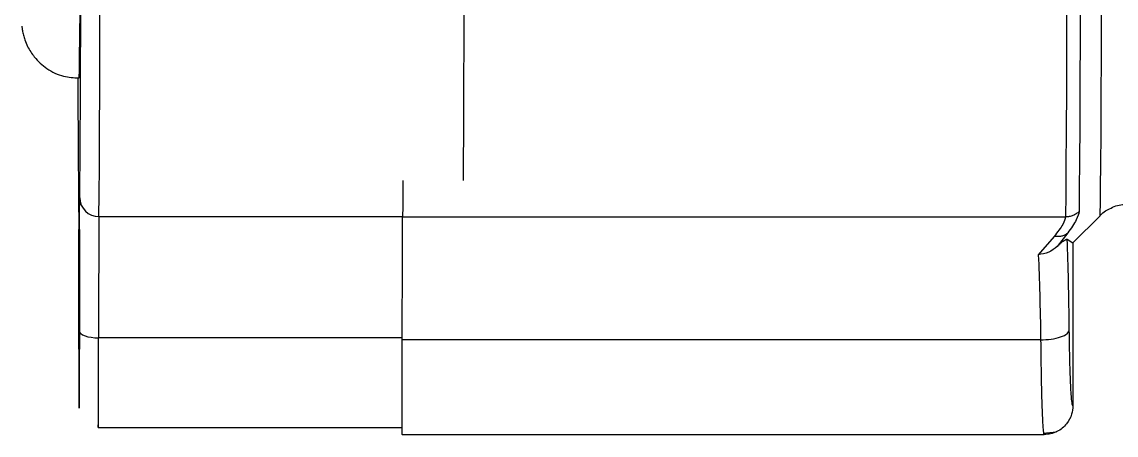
# Model space of a CAD drawing. Header units: millimetres. Extents: x 2126 to 3741, y 477 to 1658.
# Drawn here: x 2290.3 to 2347.4, y 799.3 to 820.8 of the extents above; entities that cross this region are included whole.
import ezdxf

# ---------------------------------------------------------------- set-up
doc = ezdxf.new("R2010")
doc.units = ezdxf.units.MM

msp = doc.modelspace()

# ---------------------------------------------------------------- linework, layer by layer
at = {"color": 7, "linetype": 'Continuous', "lineweight": 25}
for p, q in [((2294.285, 810.697), (2310.128, 810.697)), ((2310.128, 810.676), (2344.714, 810.676)), ((2345.096, 809.328), (2346.511, 810.744)), ((2344.122, 809.662), (2343.291, 808.711)), ((2344.181, 809.654), (2344.122, 809.662)), ((2344.828, 809.844), (2344.283, 809.141)), ((2344.803, 809.517), (2345.097, 809.329)), ((2345.097, 809.329), (2345.097, 800.83)), ((2310.112, 804.375), (2294.269, 804.375)), ((2343.414, 804.264), (2310.112, 804.264)), ((2294.255, 799.707), (2310.097, 799.707)), ((2310.097, 799.329), (2343.6, 799.329)), ((2343.548, 799.408), (2344.238, 799.473)), ((2343.57, 799.444), (2343.596, 799.329))]:
    msp.add_line(p, q, dxfattribs=at)
at = {"color": 7, "linetype": 'Continuous', "lineweight": 25, "flags": 128}
for points in [[(2294.285, 810.697), (2294.296, 811.838), (2294.308, 813.329), (2294.318, 815.164), (2294.329, 817.336), (2294.339, 819.834), (2294.349, 822.646), (2294.358, 825.76), (2294.367, 829.163), (2294.376, 832.838), (2294.383, 836.769), (2294.391, 840.938), (2294.397, 845.327), (2294.403, 849.915), (2294.409, 854.682), (2294.413, 859.605), (2294.417, 864.664), (2294.42, 869.835), (2294.423, 875.094)], [(2344.851, 874.711), (2344.848, 869.49), (2344.845, 864.357), (2344.841, 859.336), (2344.836, 854.449), (2344.831, 849.717), (2344.825, 845.163), (2344.818, 840.806), (2344.811, 836.666), (2344.803, 832.76), (2344.795, 829.108), (2344.786, 825.725), (2344.777, 822.625), (2344.767, 819.824), (2344.757, 817.333), (2344.747, 815.164), (2344.736, 813.326), (2344.725, 811.828), (2344.714, 810.676)], [(2345.557, 874.765), (2345.555, 869.563), (2345.552, 864.449), (2345.548, 859.446), (2345.543, 854.577), (2345.538, 849.862), (2345.532, 845.325), (2345.525, 840.984), (2345.518, 836.858), (2345.51, 832.968), (2345.502, 829.329), (2345.493, 825.958), (2345.484, 822.87), (2345.474, 820.079), (2345.464, 817.597), (2345.453, 815.436), (2345.443, 813.605), (2345.432, 812.112), (2345.421, 810.964)], [(2346.511, 810.744), (2346.521, 810.883), (2346.532, 811.379), (2346.543, 812.231), (2346.555, 813.435), (2346.565, 814.987), (2346.576, 816.879), (2346.586, 819.103), (2346.596, 821.647), (2346.606, 824.501), (2346.615, 827.652), (2346.624, 831.084), (2346.632, 834.783), (2346.639, 838.732), (2346.646, 842.912), (2346.653, 847.304), (2346.659, 851.889), (2346.664, 856.644), (2346.668, 861.55), (2346.672, 866.582)], [(2293.255, 817.907), (2293.26, 817.951), (2293.271, 818.307), (2293.281, 819.017), (2293.292, 820.078), (2293.302, 821.484), (2293.313, 823.229), (2293.322, 825.303), (2293.332, 827.697), (2293.341, 830.398), (2293.35, 833.393), (2293.358, 836.668), (2293.366, 840.205), (2293.373, 843.987), (2293.379, 847.995), (2293.385, 852.209), (2293.39, 856.609), (2293.395, 861.173), (2293.399, 865.877)], [(2313.302, 812.58), (2313.308, 813.371), (2313.319, 815.241), (2313.329, 817.455), (2313.34, 820.003), (2313.35, 822.873), (2313.359, 826.052), (2313.368, 829.525), (2313.376, 833.275), (2313.384, 837.286), (2313.392, 841.539), (2313.398, 846.015), (2313.404, 850.691), (2313.41, 855.547), (2313.414, 860.561), (2313.418, 865.708)], [(2293.255, 801.707), (2293.252, 801.884), (2293.249, 802.403), (2293.247, 803.23), (2293.245, 804.307), (2293.244, 805.561), (2293.244, 806.907), (2293.244, 808.252), (2293.245, 809.507), (2293.247, 810.584), (2293.249, 811.41), (2293.252, 811.929), (2293.255, 812.107), (2293.258, 811.929), (2293.26, 811.41), (2293.263, 810.584), (2293.264, 809.507), (2293.265, 808.252), (2293.266, 806.907), (2293.265, 805.561), (2293.264, 804.307), (2293.263, 803.23), (2293.26, 802.403), (2293.258, 801.884), (2293.255, 801.707)], [(2293.224, 811.681), (2293.244, 811.489), (2293.26, 811.42)], [(2293.265, 804.652), (2293.261, 804.658), (2293.242, 804.727)], [(2293.267, 804.727), (2293.287, 804.658), (2293.344, 804.592), (2293.437, 804.531), (2293.561, 804.478), (2293.713, 804.434), (2293.886, 804.402), (2294.074, 804.382), (2294.269, 804.375)]]:
    msp.add_lwpolyline(points, dxfattribs=at)
at = {"color": 7, "linetype": 'Continuous', "lineweight": 25}
for centre, radius, start, end in [((2294.277, 811.69), 0.992, 180.4956, 270.4581), ((3336.607, 804.867), 1042.338, 179.679528, 180.027064), ((2724.669, 803.369), 430.43, 179.86614, 180.48756), ((1791.525, 803.593), 502.745, 359.55713, 0.08916)]:
    msp.add_arc(centre, radius, start, end, dxfattribs=at)
for points, knots in [([(2293.285, 811.681), (2293.29, 812.208), (2293.301, 813.27), (2293.317, 815.809), (2293.332, 819.078), (2293.347, 823.14), (2293.361, 827.952), (2293.374, 833.445), (2293.386, 839.538), (2293.396, 846.141), (2293.405, 853.12), (2293.412, 860.362), (2293.417, 867.739), (2293.42, 872.777), (2293.421, 875.273)], [0, 0, 0, 0, 0.079959, 0.161371, 0.244142, 0.328893, 0.414217, 0.5, 0.585778, 0.671102, 0.755858, 0.838624, 0.920039, 1, 1, 1, 1]), ([(2290.267, 820.631), (2290.268, 820.616), (2290.27, 820.583), (2290.289, 820.431), (2290.338, 820.187), (2290.425, 819.892), (2290.591, 819.493), (2290.939, 818.945), (2291.564, 818.375), (2292.38, 817.971), (2292.971, 817.943), (2293.238, 817.93)], [0, 0, 0, 0, 0.069689, 0.159202, 0.228526, 0.284853, 0.360929, 0.487702, 0.660291, 0.846257, 1, 1, 1, 1]), ([(2293.183, 817.936), (2293.186, 817.235), (2293.195, 815.426), (2293.208, 813.286), (2293.219, 812.213), (2293.224, 811.681)], [0, 0, 0, 0, 0.241773, 0.624302, 1, 1, 1, 1]), ([(2310.145, 812.587), (2310.145, 812.57), (2310.139, 811.673), (2310.134, 811.169), (2310.128, 810.676)], [0, 0, 0, 0, 0.019707, 1, 1, 1, 1]), ([(2293.224, 811.681), (2293.226, 811.448), (2293.23, 810.973), (2293.235, 809.388), (2293.24, 807.296), (2293.241, 805.573), (2293.242, 804.727)], [0, 0, 0, 0, 0.2457963, 0.5, 0.7542037, 1, 1, 1, 1]), ([(2293.267, 804.727), (2293.268, 805.573), (2293.27, 807.296), (2293.274, 809.388), (2293.279, 810.973), (2293.283, 811.448), (2293.285, 811.681)], [0, 0, 0, 0, 0.245796, 0.5, 0.754204, 1, 1, 1, 1]), ([(2346.534, 810.761), (2346.539, 810.768), (2346.675, 810.941), (2347.099, 811.165), (2347.586, 811.357), (2347.869, 811.314), (2347.914, 811.307)], [0, 0, 0, 0, 0.017313, 0.441285, 0.909661, 1, 1, 1, 1]), ([(2344.714, 810.676), (2344.686, 810.561), (2344.629, 810.327), (2344.294, 809.887), (2344.122, 809.662)], [0, 0, 0, 0, 0.48849, 1, 1, 1, 1]), ([(2345.421, 810.964), (2345.393, 810.835), (2345.336, 810.576), (2344.998, 810.088), (2344.828, 809.844)], [0, 0, 0, 0, 0.499286, 1, 1, 1, 1]), ([(2344.828, 809.844), (2344.785, 809.81), (2344.698, 809.743), (2344.538, 809.679), (2344.364, 809.645), (2344.242, 809.651), (2344.181, 809.654)], [0, 0, 0, 0, 0.2473909, 0.4997222, 0.7521965, 1, 1, 1, 1]), ([(2344.283, 809.141), (2344.324, 809.18), (2344.405, 809.259), (2344.513, 809.355), (2344.602, 809.429), (2344.698, 809.498), (2344.777, 809.537), (2344.794, 809.524), (2344.803, 809.517)], [0, 0, 0, 0, 0.111673, 0.222473, 0.333752, 0.456252, 0.712674, 1, 1, 1, 1]), ([(2344.91, 804.777), (2344.898, 805.657), (2344.872, 807.444), (2344.827, 808.818), (2344.803, 809.517)], [0, 0, 0, 0, 0.492155, 1, 1, 1, 1]), ([(2344.283, 809.141), (2344.14, 809.026), (2343.85, 808.795), (2343.479, 808.739), (2343.291, 808.711)], [0, 0, 0, 0, 0.494817, 1, 1, 1, 1]), ([(2343.291, 808.711), (2343.319, 808.06), (2343.371, 806.799), (2343.4, 805.09), (2343.414, 804.264)], [0, 0, 0, 0, 0.516726, 1, 1, 1, 1]), ([(2293.242, 804.727), (2293.243, 804.172), (2293.244, 803.038), (2293.247, 801.737), (2293.251, 800.867), (2293.253, 800.759), (2293.255, 800.707)], [0, 0, 0, 0, 0.244178, 0.5, 0.755822, 1, 1, 1, 1]), ([(2293.255, 800.707), (2293.256, 800.759), (2293.259, 800.867), (2293.262, 801.737), (2293.265, 803.038), (2293.266, 804.172), (2293.267, 804.727)], [0, 0, 0, 0, 0.244178, 0.5, 0.755822, 1, 1, 1, 1]), ([(2343.414, 804.264), (2343.599, 804.273), (2343.983, 804.292), (2344.481, 804.411), (2344.831, 804.582), (2344.884, 804.714), (2344.91, 804.777)], [0, 0, 0, 0, 0.240153, 0.499483, 0.759101, 1, 1, 1, 1]), ([(2345.097, 800.83), (2345.077, 800.879), (2345.036, 800.978), (2344.981, 801.829), (2344.936, 803.096), (2344.919, 804.217), (2344.91, 804.777)], [0, 0, 0, 0, 0.249914, 0.499831, 0.749722, 1, 1, 1, 1]), ([(2310.092, 799.707), (2310.092, 799.696), (2310.093, 799.347), (2310.097, 799.259), (2310.102, 799.551), (2310.106, 800.596), (2310.11, 802.181), (2310.111, 803.57), (2310.112, 804.264)], [0, 0, 0, 0, 0.005941, 0.204753, 0.403564, 0.602376, 0.801188, 1, 1, 1, 1]), ([(2343.414, 804.264), (2343.421, 803.676), (2343.435, 802.481), (2343.47, 800.979), (2343.512, 800.01), (2343.547, 799.519), (2343.564, 799.462), (2343.57, 799.444)], [0, 0, 0, 0, 0.237543, 0.482876, 0.745623, 0.921738, 1, 1, 1, 1]), ([(2345.097, 800.83), (2345.084, 800.681), (2345.055, 800.346), (2344.835, 799.945), (2344.548, 799.654), (2344.264, 799.473), (2343.94, 799.352), (2343.71, 799.337), (2343.596, 799.329)], [0, 0, 0, 0, 0.18848, 0.427214, 0.563621, 0.707356, 0.854328, 1, 1, 1, 1])]:
    msp.add_open_spline(points, degree=3, knots=knots, dxfattribs=at)
for points in [[(2310.112, 804.264), (2310.113, 805.056), (2310.114, 806.638), (2310.118, 808.55), (2310.123, 810.01), (2310.126, 810.454), (2310.128, 810.676)], [(2345.421, 810.964), (2345.372, 810.921), (2345.274, 810.835), (2345.099, 810.746), (2344.91, 810.687), (2344.779, 810.68), (2344.714, 810.676)]]:
    msp.add_open_spline(points, degree=3, dxfattribs=at)

doc.saveas('drawing.dxf')
